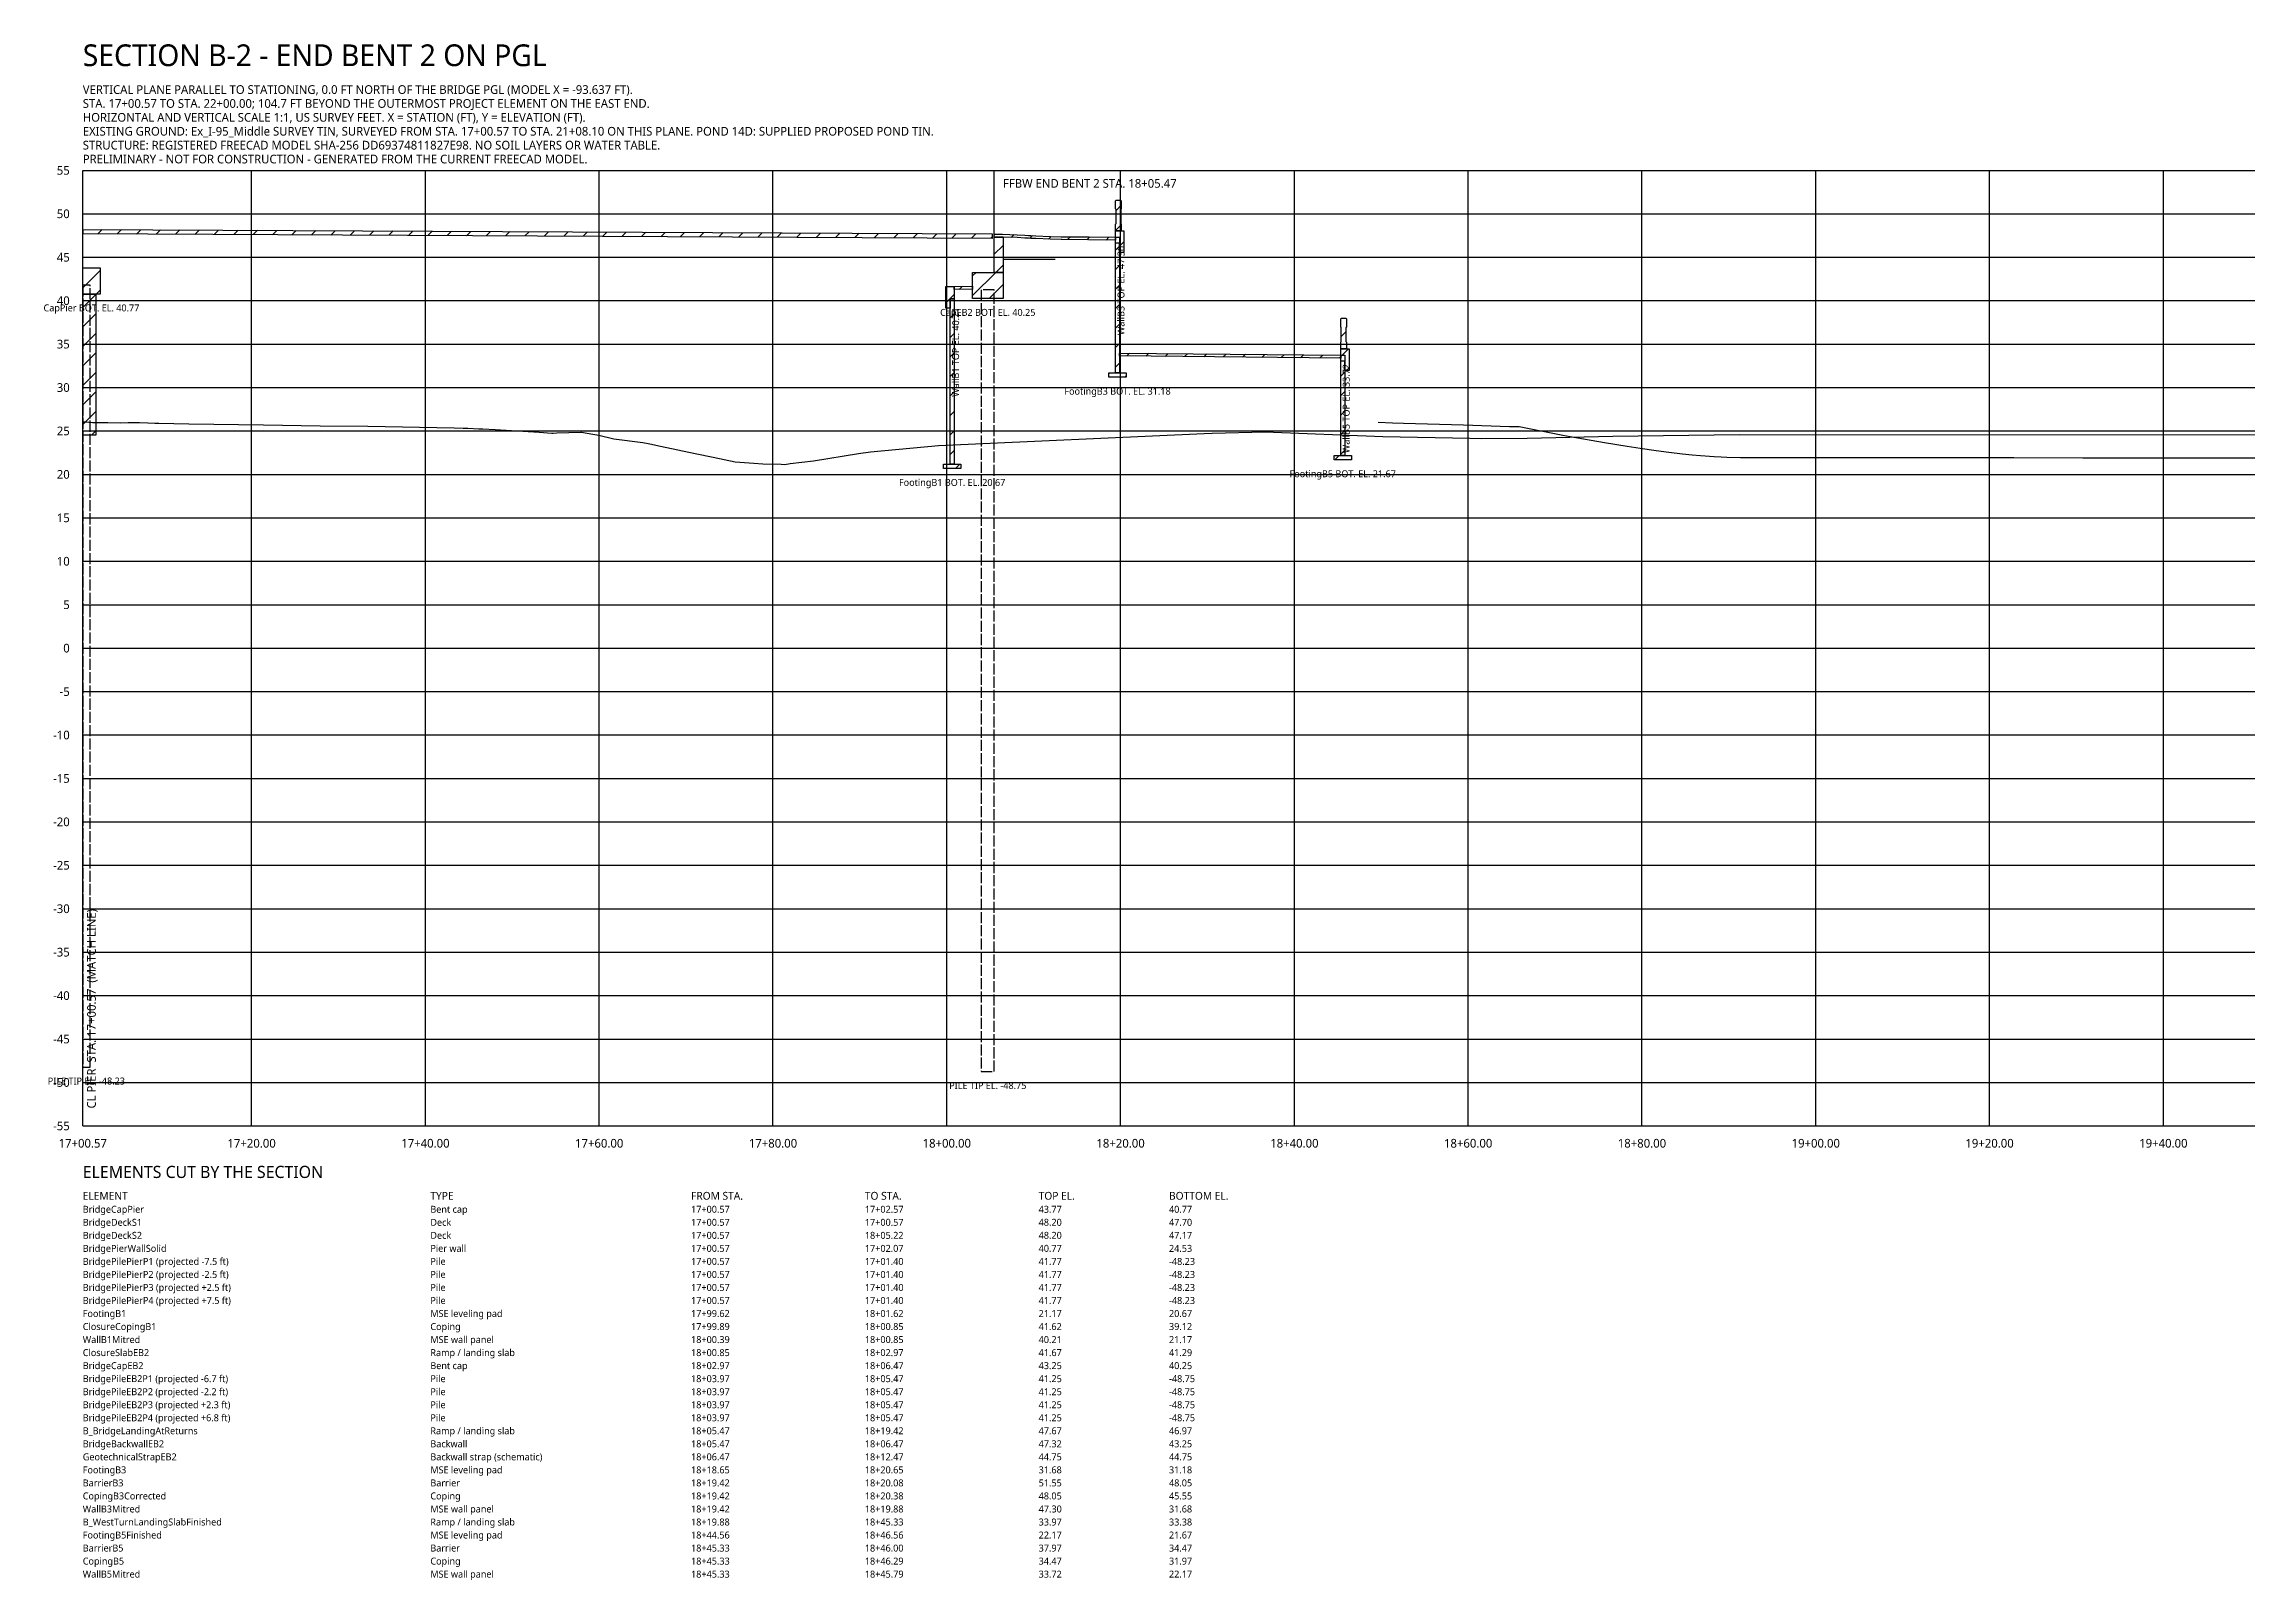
# Model space of a CAD drawing. Extents: x 1696 to 2203, y -107 to 70.
# Drawn here: x 1696.1 to 1949.7, y -107.3 to 69.5 of the extents above; entities that cross this region are included whole.
import ezdxf
from ezdxf.enums import TextEntityAlignment as Align

# ---------------------------------------------------------------- set-up
doc = ezdxf.new("R2010")
doc.units = 21
doc.linetypes.add('DASHED', pattern=[1.524, 1.27, -0.254])
for name, color, linetype in [('CUT_BARRIER', 251, 'Continuous'), ('CUT_BARRIER_HATCH', 251, 'Continuous'), ('CUT_COPING', 252, 'Continuous'), ('CUT_COPING_HATCH', 252, 'Continuous'), ('CUT_MSE_PAD', 30, 'Continuous'), ('CUT_MSE_PAD_HATCH', 30, 'Continuous'), ('CUT_MSE_WALL', 8, 'Continuous'), ('CUT_MSE_WALL_HATCH', 8, 'Continuous'), ('CUT_SLAB', 9, 'Continuous'), ('CUT_SLAB_HATCH', 9, 'Continuous'), ('CUT_STRAP', 6, 'Continuous'), ('CUT_SUBSTRUCTURE', 5, 'Continuous'), ('CUT_SUBSTRUCTURE_HATCH', 5, 'Continuous'), ('CUT_SUPERSTRUCTURE', 4, 'Continuous'), ('CUT_SUPERSTRUCTURE_HATCH', 4, 'Continuous'), ('EXISTING_GROUND', 3, 'Continuous'), ('GRID', 253, 'Continuous'), ('GRID_TEXT', 8, 'Continuous'), ('MATCHLINE', 1, 'Continuous'), ('PILE_PROJECTED', 1, 'DASHED'), ('POND_14D_PROPOSED', 150, 'Continuous'), ('TEXT', 7, 'Continuous'), ('TITLE', 7, 'Continuous')]:
    doc.layers.add(name, color=color, linetype=linetype)
doc.styles.add('OpenSans', font='OpenSans-Regular.ttf')

msp = doc.modelspace()

# ---------------------------------------------------------------- hatches: boundary and pattern name
at = {"layer": 'CUT_BARRIER_HATCH'}
h = msp.add_hatch(dxfattribs=at)
h.set_pattern_fill('ANSI31', scale=0.5)
h.paths.add_polyline_path([(1820.084, 48.053), (1819.418, 48.053), (1819.418, 48.803), (1819.48, 48.865), (1819.48, 50.49), (1819.418, 50.553), (1819.418, 51.49), (1819.48, 51.553), (1820.022, 51.553), (1820.084, 51.49), (1820.084, 50.553), (1820.022, 50.49), (1820.022, 48.865), (1820.084, 48.803)])
h = msp.add_hatch(dxfattribs=at)
h.set_pattern_fill('ANSI31', scale=0.5)
h.paths.add_polyline_path([(1846.001, 34.467), (1845.334, 34.467), (1845.334, 35.217), (1845.397, 35.279), (1845.397, 36.904), (1845.334, 36.967), (1845.334, 37.904), (1845.397, 37.967), (1845.939, 37.967), (1846.001, 37.904), (1846.001, 36.967), (1845.939, 36.904), (1845.939, 35.279), (1846.001, 35.217)])
at = {"layer": 'CUT_COPING_HATCH'}
h = msp.add_hatch(dxfattribs=at)
h.set_pattern_fill('ANSI31', scale=0.5)
h.paths.add_polyline_path([(1819.876, 46.636), (1819.418, 46.636), (1819.418, 48.053), (1820.376, 48.053), (1820.376, 45.553), (1819.876, 45.553)])
h = msp.add_hatch(dxfattribs=at)
h.set_pattern_fill('ANSI31', scale=0.5)
h.paths.add_polyline_path([(1800.845, 41.625), (1800.845, 40.208), (1800.386, 40.208), (1800.386, 39.125), (1799.886, 39.125), (1799.886, 41.625)])
h = msp.add_hatch(dxfattribs=at)
h.set_pattern_fill('ANSI31', scale=0.5)
h.paths.add_polyline_path([(1845.793, 33.05), (1845.334, 33.05), (1845.334, 34.467), (1846.293, 34.467), (1846.293, 31.966), (1845.793, 31.966)])
at = {"layer": 'CUT_MSE_PAD_HATCH'}
h = msp.add_hatch(dxfattribs=at)
h.set_pattern_fill('ANSI31', scale=0.5)
h.paths.add_polyline_path([(1818.647, 31.677), (1820.647, 31.677), (1820.647, 31.177), (1818.647, 31.177)])
h = msp.add_hatch(dxfattribs=at)
h.set_pattern_fill('ANSI31', scale=0.5)
h.paths.add_polyline_path([(1799.616, 20.672), (1799.616, 21.172), (1801.616, 21.172), (1801.616, 20.672)])
h = msp.add_hatch(dxfattribs=at)
h.set_pattern_fill('ANSI31', scale=0.5)
h.paths.add_polyline_path([(1844.564, 22.172), (1846.564, 22.172), (1846.564, 21.672), (1844.564, 21.672)])
at = {"layer": 'CUT_MSE_WALL_HATCH'}
h = msp.add_hatch(dxfattribs=at)
h.set_pattern_fill('ANSI31', scale=0.5)
h.paths.add_polyline_path([(1819.418, 47.303), (1819.876, 47.303), (1819.876, 31.677), (1819.418, 31.677)])
h = msp.add_hatch(dxfattribs=at)
h.set_pattern_fill('ANSI31', scale=0.5)
h.paths.add_polyline_path([(1800.386, 21.172), (1800.386, 40.208), (1800.845, 40.208), (1800.845, 21.172)])
h = msp.add_hatch(dxfattribs=at)
h.set_pattern_fill('ANSI31', scale=0.5)
h.paths.add_polyline_path([(1845.334, 33.717), (1845.793, 33.717), (1845.793, 22.172), (1845.334, 22.172)])
at = {"layer": 'CUT_SLAB_HATCH'}
h = msp.add_hatch(dxfattribs=at)
h.set_pattern_fill('ANSI31', scale=0.5)
h.paths.add_polyline_path([(1805.47, 47.319), (1805.47, 47.34), (1805.47, 47.423), (1805.47, 47.506), (1805.47, 47.59), (1805.47, 47.673), (1806.428, 47.657), (1808.103, 47.59), (1808.98, 47.543), (1809.411, 47.519), (1809.688, 47.503), (1810.243, 47.472), (1811.89, 47.396), (1813.153, 47.365), (1813.243, 47.364), (1816.305, 47.334), (1819.418, 47.303), (1819.418, 47.22), (1819.418, 47.136), (1819.418, 47.053), (1819.418, 46.969), (1816.305, 47.001), (1813.243, 47.031), (1813.153, 47.032), (1811.89, 47.062), (1810.243, 47.139), (1809.688, 47.17), (1809.411, 47.185), (1808.98, 47.209), (1808.103, 47.257), (1806.47, 47.323), (1806.47, 47.319)])
h = msp.add_hatch(dxfattribs=at)
h.set_pattern_fill('ANSI31', scale=0.5)
h.paths.add_polyline_path([(1802.97, 41.334), (1800.845, 41.291), (1800.845, 41.625), (1802.97, 41.667)])
h = msp.add_hatch(dxfattribs=at)
h.set_pattern_fill('ANSI31', scale=0.5)
h.paths.add_polyline_path([(1845.334, 33.717), (1845.334, 33.383), (1819.876, 33.638), (1819.876, 33.971)])
at = {"layer": 'CUT_SUBSTRUCTURE_HATCH'}
h = msp.add_hatch(dxfattribs=at)
h.set_pattern_fill('ANSI31', scale=0.5)
h.paths.add_polyline_path([(1806.47, 47.319), (1806.47, 43.25), (1805.47, 43.25), (1805.47, 47.319)])
h = msp.add_hatch(dxfattribs=at)
h.set_pattern_fill('ANSI31', scale=0.5)
h.paths.add_polyline_path([(1702.57, 40.765), (1700.57, 40.765), (1700.57, 43.765), (1702.57, 43.765)])
h = msp.add_hatch(dxfattribs=at)
h.set_pattern_fill('ANSI31', scale=0.5)
h.paths.add_polyline_path([(1806.47, 40.25), (1802.97, 40.25), (1802.97, 43.25), (1806.47, 43.25)])
h = msp.add_hatch(dxfattribs=at)
h.set_pattern_fill('ANSI31', scale=0.5)
h.paths.add_polyline_path([(1702.07, 24.526), (1700.57, 24.526), (1700.57, 40.765), (1702.07, 40.765)])
at = {"layer": 'CUT_SUPERSTRUCTURE_HATCH'}
h = msp.add_hatch(dxfattribs=at)
h.set_pattern_fill('ANSI31', scale=0.5)
h.paths.add_polyline_path([(1700.57, 48.198), (1700.57, 48.198), (1700.57, 47.698), (1700.57, 47.698)])
h = msp.add_hatch(dxfattribs=at)
h.set_pattern_fill('ANSI31', scale=0.5)
h.paths.add_polyline_path([(1700.57, 48.198), (1805.22, 47.674), (1805.22, 47.299), (1805.22, 47.174), (1700.57, 47.698)])

# ---------------------------------------------------------------- linework, layer by layer
at = {"layer": 'CUT_BARRIER'}
for points in [[(1820.084, 48.053), (1819.418, 48.053), (1819.418, 48.803), (1819.48, 48.865), (1819.48, 50.49), (1819.418, 50.553), (1819.418, 51.49), (1819.48, 51.553), (1820.022, 51.553), (1820.084, 51.49), (1820.084, 50.553), (1820.022, 50.49), (1820.022, 48.865), (1820.084, 48.803)], [(1846.001, 34.467), (1845.334, 34.467), (1845.334, 35.217), (1845.397, 35.279), (1845.397, 36.904), (1845.334, 36.967), (1845.334, 37.904), (1845.397, 37.967), (1845.939, 37.967), (1846.001, 37.904), (1846.001, 36.967), (1845.939, 36.904), (1845.939, 35.279), (1846.001, 35.217)]]:
    msp.add_lwpolyline(points, close=True, dxfattribs=at)
at = {"layer": 'CUT_COPING'}
for points in [[(1819.876, 46.636), (1819.418, 46.636), (1819.418, 48.053), (1820.376, 48.053), (1820.376, 45.553), (1819.876, 45.553)], [(1800.845, 41.625), (1800.845, 40.208), (1800.386, 40.208), (1800.386, 39.125), (1799.886, 39.125), (1799.886, 41.625)], [(1845.793, 33.05), (1845.334, 33.05), (1845.334, 34.467), (1846.293, 34.467), (1846.293, 31.966), (1845.793, 31.966)]]:
    msp.add_lwpolyline(points, close=True, dxfattribs=at)
at = {"layer": 'CUT_MSE_PAD'}
for points in [[(1818.647, 31.677), (1820.647, 31.677), (1820.647, 31.177), (1818.647, 31.177)], [(1799.616, 20.672), (1799.616, 21.172), (1801.616, 21.172), (1801.616, 20.672)], [(1844.564, 22.172), (1846.564, 22.172), (1846.564, 21.672), (1844.564, 21.672)]]:
    msp.add_lwpolyline(points, close=True, dxfattribs=at)
at = {"layer": 'CUT_MSE_WALL'}
for points in [[(1819.418, 47.303), (1819.876, 47.303), (1819.876, 31.677), (1819.418, 31.677)], [(1800.386, 21.172), (1800.386, 40.208), (1800.845, 40.208), (1800.845, 21.172)], [(1845.334, 33.717), (1845.793, 33.717), (1845.793, 22.172), (1845.334, 22.172)]]:
    msp.add_lwpolyline(points, close=True, dxfattribs=at)
at = {"layer": 'CUT_SLAB'}
for points in [[(1805.47, 47.319), (1805.47, 47.34), (1805.47, 47.423), (1805.47, 47.506), (1805.47, 47.59), (1805.47, 47.673), (1806.428, 47.657), (1808.103, 47.59), (1808.98, 47.543), (1809.411, 47.519), (1809.688, 47.503), (1810.243, 47.472), (1811.89, 47.396), (1813.153, 47.365), (1813.243, 47.364), (1816.305, 47.334), (1819.418, 47.303), (1819.418, 47.22), (1819.418, 47.136), (1819.418, 47.053), (1819.418, 46.969), (1816.305, 47.001), (1813.243, 47.031), (1813.153, 47.032), (1811.89, 47.062), (1810.243, 47.139), (1809.688, 47.17), (1809.411, 47.185), (1808.98, 47.209), (1808.103, 47.257), (1806.47, 47.323), (1806.47, 47.319)], [(1802.97, 41.334), (1800.845, 41.291), (1800.845, 41.625), (1802.97, 41.667)], [(1845.334, 33.717), (1845.334, 33.383), (1819.876, 33.638), (1819.876, 33.971)]]:
    msp.add_lwpolyline(points, close=True, dxfattribs=at)
at = {"layer": 'CUT_STRAP'}
msp.add_lwpolyline([(1812.47, 44.75), (1806.47, 44.75)], dxfattribs=at)
at = {"layer": 'CUT_SUBSTRUCTURE'}
for points in [[(1806.47, 47.319), (1806.47, 43.25), (1805.47, 43.25), (1805.47, 47.319)], [(1702.57, 40.765), (1700.57, 40.765), (1700.57, 43.765), (1702.57, 43.765)], [(1806.47, 40.25), (1802.97, 40.25), (1802.97, 43.25), (1806.47, 43.25)], [(1702.07, 24.526), (1700.57, 24.526), (1700.57, 40.765), (1702.07, 40.765)]]:
    msp.add_lwpolyline(points, close=True, dxfattribs=at)
at = {"layer": 'CUT_SUPERSTRUCTURE'}
for points in [[(1700.57, 48.198), (1700.57, 48.198), (1700.57, 47.698), (1700.57, 47.698)], [(1700.57, 48.198), (1805.22, 47.674), (1805.22, 47.299), (1805.22, 47.174), (1700.57, 47.698)]]:
    msp.add_lwpolyline(points, close=True, dxfattribs=at)
at = {"layer": 'EXISTING_GROUND'}
msp.add_lwpolyline([(1700.57, 26.053), (1700.829, 26.044), (1701.691, 25.987), (1703.471, 25.966), (1704.856, 25.95), (1705.79, 25.964), (1706.711, 25.976), (1707.117, 25.959), (1708.057, 25.923), (1708.861, 25.891), (1708.907, 25.892), (1709.323, 25.887), (1712.757, 25.83), (1721.372, 25.711), (1727.897, 25.606), (1733.393, 25.543), (1743.31, 25.355), (1744.353, 25.328), (1744.452, 25.323), (1744.864, 25.303), (1746.143, 25.263), (1746.622, 25.244), (1748.023, 25.166), (1753.086, 24.847), (1754.557, 24.761), (1754.706, 24.753), (1755.138, 24.776), (1757.886, 24.861), (1757.978, 24.843), (1759.277, 24.646), (1759.95, 24.508), (1761.684, 24.11), (1765.02, 23.652), (1765.831, 23.531), (1767.07, 23.265), (1771.032, 22.422), (1773.107, 21.969), (1775.648, 21.44), (1777.808, 21.285), (1778.846, 21.234), (1780.957, 21.168), (1781.366, 21.14), (1781.961, 21.238), (1784.664, 21.561), (1789.832, 22.412), (1791.202, 22.611), (1799.046, 23.332), (1829.637, 24.698), (1830.545, 24.744), (1836.625, 24.909), (1850.171, 24.359), (1860.175, 24.163), (1861.568, 24.139), (1866.791, 24.186), (1876.656, 24.417), (1891.223, 24.59), (1966.101, 24.539)], dxfattribs=at)
at = {"layer": 'GRID'}
for p, q in [((1700.57, 55), (2200, 55)), ((1700.57, -55), (1700.57, 55)), ((1720, -55), (1720, 55)), ((1740, -55), (1740, 55)), ((1760, -55), (1760, 55)), ((1780, -55), (1780, 55)), ((1800, -55), (1800, 55)), ((1820, -55), (1820, 55)), ((1840, -55), (1840, 55)), ((1860, -55), (1860, 55)), ((1880, -55), (1880, 55)), ((1900, -55), (1900, 55)), ((1920, -55), (1920, 55)), ((1940, -55), (1940, 55)), ((1700.57, 50), (2200, 50)), ((1700.57, 45), (2200, 45)), ((1700.57, 40), (2200, 40)), ((1700.57, 35), (2200, 35)), ((1700.57, 30), (2200, 30)), ((1700.57, 25), (2200, 25)), ((1700.57, 20), (2200, 20)), ((1700.57, 15), (2200, 15)), ((1700.57, 10), (2200, 10)), ((1700.57, 5), (2200, 5)), ((1700.57, 0), (2200, 0)), ((1700.57, -5), (2200, -5)), ((1700.57, -10), (2200, -10)), ((1700.57, -15), (2200, -15)), ((1700.57, -20), (2200, -20)), ((1700.57, -25), (2200, -25)), ((1700.57, -30), (2200, -30)), ((1700.57, -35), (2200, -35)), ((1700.57, -40), (2200, -40)), ((1700.57, -45), (2200, -45)), ((1700.57, -50), (2200, -50)), ((1700.57, -55), (2200, -55))]:
    msp.add_line(p, q, dxfattribs=at)
at = {"layer": 'MATCHLINE'}
msp.add_line((1700.57, -55), (1700.57, 55), dxfattribs=at)
at = {"layer": 'PILE_PROJECTED'}
for points in [[(1700.57, -48.235), (1701.403, -48.235), (1701.403, 41.765), (1700.57, 41.765)], [(1700.57, -48.235), (1701.403, -48.235), (1701.403, 41.765), (1700.57, 41.765)], [(1700.57, -48.235), (1701.403, -48.235), (1701.403, 41.765), (1700.57, 41.765)], [(1700.57, -48.235), (1701.403, -48.235), (1701.403, 41.765), (1700.57, 41.765)], [(1803.97, -48.75), (1805.47, -48.75), (1805.47, 41.25), (1803.97, 41.25)], [(1803.97, -48.75), (1805.47, -48.75), (1805.47, 41.25), (1803.97, 41.25)], [(1803.97, -48.75), (1805.47, -48.75), (1805.47, 41.25), (1803.97, 41.25)], [(1803.97, -48.75), (1805.47, -48.75), (1805.47, 41.25), (1803.97, 41.25)]]:
    msp.add_lwpolyline(points, close=True, dxfattribs=at)
at = {"layer": 'POND_14D_PROPOSED'}
msp.add_lwpolyline([(1849.63, 26), (1851.299, 25.946), (1852.576, 25.906), (1859.451, 25.693), (1864.764, 25.532), (1865.238, 25.518), (1865.878, 25.5), (1870.875, 24.529), (1871.74, 24.372), (1875.692, 23.661), (1878.303, 23.232), (1879.774, 23.01), (1881.647, 22.736), (1883.094, 22.554), (1884.662, 22.373), (1885.774, 22.257), (1886.73, 22.179), (1888.301, 22.062), (1889.099, 22.015), (1889.783, 21.992), (1891.354, 21.943), (1891.993, 21.935), (1892.292, 21.934), (1893.1, 21.934), (1900.726, 21.932), (1902.798, 21.932), (1910.729, 21.93), (1912.796, 21.929), (1920.732, 21.927), (1922.794, 21.927), (1930.735, 21.925), (1932.792, 21.925), (1940.738, 21.923), (1942.789, 21.922), (1950.741, 21.921)], dxfattribs=at)
at = {"layer": 'TEXT'}
msp.add_line((1805.47, 47), (1805.47, 55), dxfattribs=at)

# ---------------------------------------------------------------- texts
at = {"layer": 'GRID_TEXT', "style": 'OpenSans'}
for s, p in [('55', (1699.07, 55)), ('50', (1699.07, 50)), ('45', (1699.07, 45)), ('40', (1699.07, 40)), ('35', (1699.07, 35)), ('30', (1699.07, 30)), ('25', (1699.07, 25)), ('20', (1699.07, 20)), ('15', (1699.07, 15)), ('10', (1699.07, 10)), ('5', (1699.07, 5)), ('0', (1699.07, 0)), ('-5', (1699.07, -5)), ('-10', (1699.07, -10)), ('-15', (1699.07, -15)), ('-20', (1699.07, -20)), ('-25', (1699.07, -25)), ('-30', (1699.07, -30)), ('-35', (1699.07, -35)), ('-40', (1699.07, -40)), ('-45', (1699.07, -45)), ('-50', (1699.07, -50)), ('-55', (1699.07, -55))]:
    msp.add_text(s, height=1, dxfattribs=at).set_placement(p, align=Align.MIDDLE_RIGHT)
for s, p in [('17+00.57', (1700.57, -56.5)), ('17+20.00', (1720, -56.5)), ('17+40.00', (1740, -56.5)), ('17+60.00', (1760, -56.5)), ('17+80.00', (1780, -56.5)), ('18+00.00', (1800, -56.5)), ('18+20.00', (1820, -56.5)), ('18+40.00', (1840, -56.5)), ('18+60.00', (1860, -56.5)), ('18+80.00', (1880, -56.5)), ('19+00.00', (1900, -56.5)), ('19+20.00', (1920, -56.5)), ('19+40.00', (1940, -56.5))]:
    msp.add_text(s, height=1, dxfattribs=at).set_placement(p, align=Align.TOP_CENTER)
at = {"layer": 'MATCHLINE', "style": 'OpenSans'}
msp.add_text('CL PIER  STA. 17+00.57  (MATCH LINE)', height=1, rotation=90, dxfattribs=at).set_placement((1701.07, -53), align=Align.TOP_LEFT)
at = {"layer": 'TEXT', "style": 'OpenSans'}
msp.add_text('FFBW END BENT 2 STA. 18+05.47', height=1, dxfattribs=at).set_placement((1806.47, 54), align=Align.TOP_LEFT)
for s, p in [('WallB3 TOP EL. 47.30', (1819.647, 46.303)), ('WallB1 TOP EL. 40.21', (1800.615, 39.208)), ('WallB5 TOP EL. 33.72', (1845.563, 32.717))]:
    msp.add_text(s, height=0.8, rotation=90, dxfattribs=at).set_placement(p, align=Align.TOP_RIGHT)
for s, p in [('CapPier BOT. EL. 40.77', (1701.57, 39.565)), ('CapEB2 BOT. EL. 40.25', (1804.72, 39.05)), ('FootingB3 BOT. EL. 31.18', (1819.647, 29.977)), ('FootingB5 BOT. EL. 21.67', (1845.564, 20.472)), ('FootingB1 BOT. EL. 20.67', (1800.616, 19.472)), ('PILE TIP EL. -48.23', (1700.986, -49.435)), ('PILE TIP EL. -48.75', (1804.72, -49.95))]:
    msp.add_text(s, height=0.8, dxfattribs=at).set_placement(p, align=Align.TOP_CENTER)
for s, p in [('BridgeCapPier', (1700.57, -65)), ('BridgeDeckS1', (1700.57, -66.5)), ('Bent cap', (1740.57, -65)), ('Deck', (1740.57, -66.5)), ('17+00.57', (1770.57, -65)), ('17+00.57', (1770.57, -66.5)), ('17+02.57', (1790.57, -65)), ('17+00.57', (1790.57, -66.5)), ('43.77', (1810.57, -65)), ('48.20', (1810.57, -66.5)), ('40.77', (1825.57, -65)), ('47.70', (1825.57, -66.5)), ('BridgeDeckS2', (1700.57, -68)), ('Deck', (1740.57, -68)), ('17+00.57', (1770.57, -68)), ('18+05.22', (1790.57, -68)), ('48.20', (1810.57, -68)), ('47.17', (1825.57, -68)), ('BridgePierWallSolid', (1700.57, -69.5)), ('BridgePilePierP1 (projected -7.5 ft)', (1700.57, -71)), ('Pier wall', (1740.57, -69.5)), ('Pile', (1740.57, -71)), ('17+00.57', (1770.57, -69.5)), ('17+00.57', (1770.57, -71)), ('17+02.07', (1790.57, -69.5)), ('17+01.40', (1790.57, -71)), ('40.77', (1810.57, -69.5)), ('41.77', (1810.57, -71)), ('-48.23', (1825.57, -71)), ('24.53', (1825.57, -69.5)), ('BridgePilePierP2 (projected -2.5 ft)', (1700.57, -72.5)), ('BridgePilePierP3 (projected +2.5 ft)', (1700.57, -74)), ('Pile', (1740.57, -72.5)), ('Pile', (1740.57, -74)), ('17+00.57', (1770.57, -72.5)), ('17+00.57', (1770.57, -74)), ('17+01.40', (1790.57, -72.5)), ('17+01.40', (1790.57, -74)), ('41.77', (1810.57, -72.5)), ('41.77', (1810.57, -74)), ('-48.23', (1825.57, -72.5)), ('-48.23', (1825.57, -74)), ('BridgePilePierP4 (projected +7.5 ft)', (1700.57, -75.5)), ('Pile', (1740.57, -75.5)), ('17+00.57', (1770.57, -75.5)), ('17+01.40', (1790.57, -75.5)), ('41.77', (1810.57, -75.5)), ('-48.23', (1825.57, -75.5)), ('ClosureCopingB1', (1700.57, -78.5)), ('FootingB1', (1700.57, -77)), ('Coping', (1740.57, -78.5)), ('MSE leveling pad', (1740.57, -77)), ('17+99.62', (1770.57, -77)), ('17+99.89', (1770.57, -78.5)), ('18+01.62', (1790.57, -77)), ('18+00.85', (1790.57, -78.5)), ('41.62', (1810.57, -78.5)), ('21.17', (1810.57, -77)), ('39.12', (1825.57, -78.5)), ('20.67', (1825.57, -77)), ('WallB1Mitred', (1700.57, -80)), ('ClosureSlabEB2', (1700.57, -81.5)), ('MSE wall panel', (1740.57, -80)), ('Ramp / landing slab', (1740.57, -81.5)), ('18+00.39', (1770.57, -80)), ('18+00.85', (1770.57, -81.5)), ('18+00.85', (1790.57, -80)), ('18+02.97', (1790.57, -81.5)), ('40.21', (1810.57, -80)), ('41.67', (1810.57, -81.5)), ('41.29', (1825.57, -81.5)), ('21.17', (1825.57, -80)), ('BridgeCapEB2', (1700.57, -83)), ('BridgePileEB2P1 (projected -6.7 ft)', (1700.57, -84.5)), ('Bent cap', (1740.57, -83)), ('Pile', (1740.57, -84.5)), ('18+02.97', (1770.57, -83)), ('18+03.97', (1770.57, -84.5)), ('18+06.47', (1790.57, -83)), ('18+05.47', (1790.57, -84.5)), ('43.25', (1810.57, -83)), ('41.25', (1810.57, -84.5)), ('40.25', (1825.57, -83)), ('-48.75', (1825.57, -84.5)), ('BridgePileEB2P2 (projected -2.2 ft)', (1700.57, -86)), ('Pile', (1740.57, -86)), ('18+03.97', (1770.57, -86)), ('18+05.47', (1790.57, -86)), ('41.25', (1810.57, -86)), ('-48.75', (1825.57, -86)), ('BridgePileEB2P3 (projected +2.3 ft)', (1700.57, -87.5)), ('BridgePileEB2P4 (projected +6.8 ft)', (1700.57, -89)), ('Pile', (1740.57, -87.5)), ('Pile', (1740.57, -89)), ('18+03.97', (1770.57, -87.5)), ('18+03.97', (1770.57, -89)), ('18+05.47', (1790.57, -87.5)), ('18+05.47', (1790.57, -89)), ('41.25', (1810.57, -87.5)), ('41.25', (1810.57, -89)), ('-48.75', (1825.57, -87.5)), ('-48.75', (1825.57, -89)), ('B_BridgeLandingAtReturns', (1700.57, -90.5)), ('BridgeBackwallEB2', (1700.57, -92)), ('Ramp / landing slab', (1740.57, -90.5)), ('Backwall', (1740.57, -92)), ('18+05.47', (1770.57, -90.5)), ('18+05.47', (1770.57, -92)), ('18+19.42', (1790.57, -90.5)), ('18+06.47', (1790.57, -92)), ('47.67', (1810.57, -90.5)), ('47.32', (1810.57, -92)), ('46.97', (1825.57, -90.5)), ('43.25', (1825.57, -92)), ('GeotechnicalStrapEB2', (1700.57, -93.5)), ('Backwall strap (schematic)', (1740.57, -93.5)), ('18+06.47', (1770.57, -93.5)), ('18+12.47', (1790.57, -93.5)), ('44.75', (1810.57, -93.5)), ('44.75', (1825.57, -93.5)), ('FootingB3', (1700.57, -95)), ('BarrierB3', (1700.57, -96.5)), ('MSE leveling pad', (1740.57, -95)), ('Barrier', (1740.57, -96.5)), ('18+18.65', (1770.57, -95)), ('18+19.42', (1770.57, -96.5)), ('18+20.65', (1790.57, -95)), ('18+20.08', (1790.57, -96.5)), ('31.68', (1810.57, -95)), ('51.55', (1810.57, -96.5)), ('48.05', (1825.57, -96.5)), ('31.18', (1825.57, -95)), ('WallB3Mitred', (1700.57, -99.5)), ('CopingB3Corrected', (1700.57, -98)), ('Coping', (1740.57, -98)), ('MSE wall panel', (1740.57, -99.5)), ('18+19.42', (1770.57, -98)), ('18+19.42', (1770.57, -99.5)), ('18+20.38', (1790.57, -98)), ('18+19.88', (1790.57, -99.5)), ('48.05', (1810.57, -98)), ('47.30', (1810.57, -99.5)), ('45.55', (1825.57, -98)), ('31.68', (1825.57, -99.5)), ('B_WestTurnLandingSlabFinished', (1700.57, -101)), ('Ramp / landing slab', (1740.57, -101)), ('18+19.88', (1770.57, -101)), ('18+45.33', (1790.57, -101)), ('33.97', (1810.57, -101)), ('33.38', (1825.57, -101)), ('FootingB5Finished', (1700.57, -102.5)), ('BarrierB5', (1700.57, -104)), ('MSE leveling pad', (1740.57, -102.5)), ('Barrier', (1740.57, -104)), ('18+44.56', (1770.57, -102.5)), ('18+45.33', (1770.57, -104)), ('18+46.56', (1790.57, -102.5)), ('18+46.00', (1790.57, -104)), ('37.97', (1810.57, -104)), ('22.17', (1810.57, -102.5)), ('34.47', (1825.57, -104)), ('21.67', (1825.57, -102.5)), ('WallB5Mitred', (1700.57, -107)), ('CopingB5', (1700.57, -105.5)), ('Coping', (1740.57, -105.5)), ('MSE wall panel', (1740.57, -107)), ('18+45.33', (1770.57, -105.5)), ('18+45.33', (1770.57, -107)), ('18+46.29', (1790.57, -105.5)), ('18+45.79', (1790.57, -107)), ('34.47', (1810.57, -105.5)), ('33.72', (1810.57, -107)), ('31.97', (1825.57, -105.5)), ('22.17', (1825.57, -107))]:
    msp.add_text(s, height=0.8, dxfattribs=at).set_placement(p)
at = {"layer": 'TITLE', "style": 'OpenSans'}
for s, height, p in [('SECTION B-2 - END BENT 2 ON PGL', 2.5, (1700.57, 67)), ('VERTICAL PLANE PARALLEL TO STATIONING, 0.0 FT NORTH OF THE BRIDGE PGL (MODEL X = -93.637 FT).', 1, (1700.57, 63.8)), ('STA. 17+00.57 TO STA. 22+00.00; 104.7 FT BEYOND THE OUTERMOST PROJECT ELEMENT ON THE EAST END.', 1, (1700.57, 62.2)), ('HORIZONTAL AND VERTICAL SCALE 1:1, US SURVEY FEET. X = STATION (FT), Y = ELEVATION (FT).', 1, (1700.57, 60.6)), ('STRUCTURE: REGISTERED FREECAD MODEL SHA-256 DD69374811827E98. NO SOIL LAYERS OR WATER TABLE.', 1, (1700.57, 57.4)), ('EXISTING GROUND: Ex_I-95_Middle SURVEY TIN, SURVEYED FROM STA. 17+00.57 TO STA. 21+08.10 ON THIS PLANE. POND 14D: SUPPLIED PROPOSED POND TIN.', 1, (1700.57, 59)), ('PRELIMINARY - NOT FOR CONSTRUCTION - GENERATED FROM THE CURRENT FREECAD MODEL.', 1, (1700.57, 55.8)), ('ELEMENTS CUT BY THE SECTION', 1.4, (1700.57, -61)), ('ELEMENT', 0.9, (1700.57, -63.5)), ('TYPE', 0.9, (1740.57, -63.5)), ('FROM STA.', 0.9, (1770.57, -63.5)), ('TO STA.', 0.9, (1790.57, -63.5)), ('TOP EL.', 0.9, (1810.57, -63.5)), ('BOTTOM EL.', 0.9, (1825.57, -63.5))]:
    msp.add_text(s, height=height, dxfattribs=at).set_placement(p)

doc.saveas('drawing.dxf')
